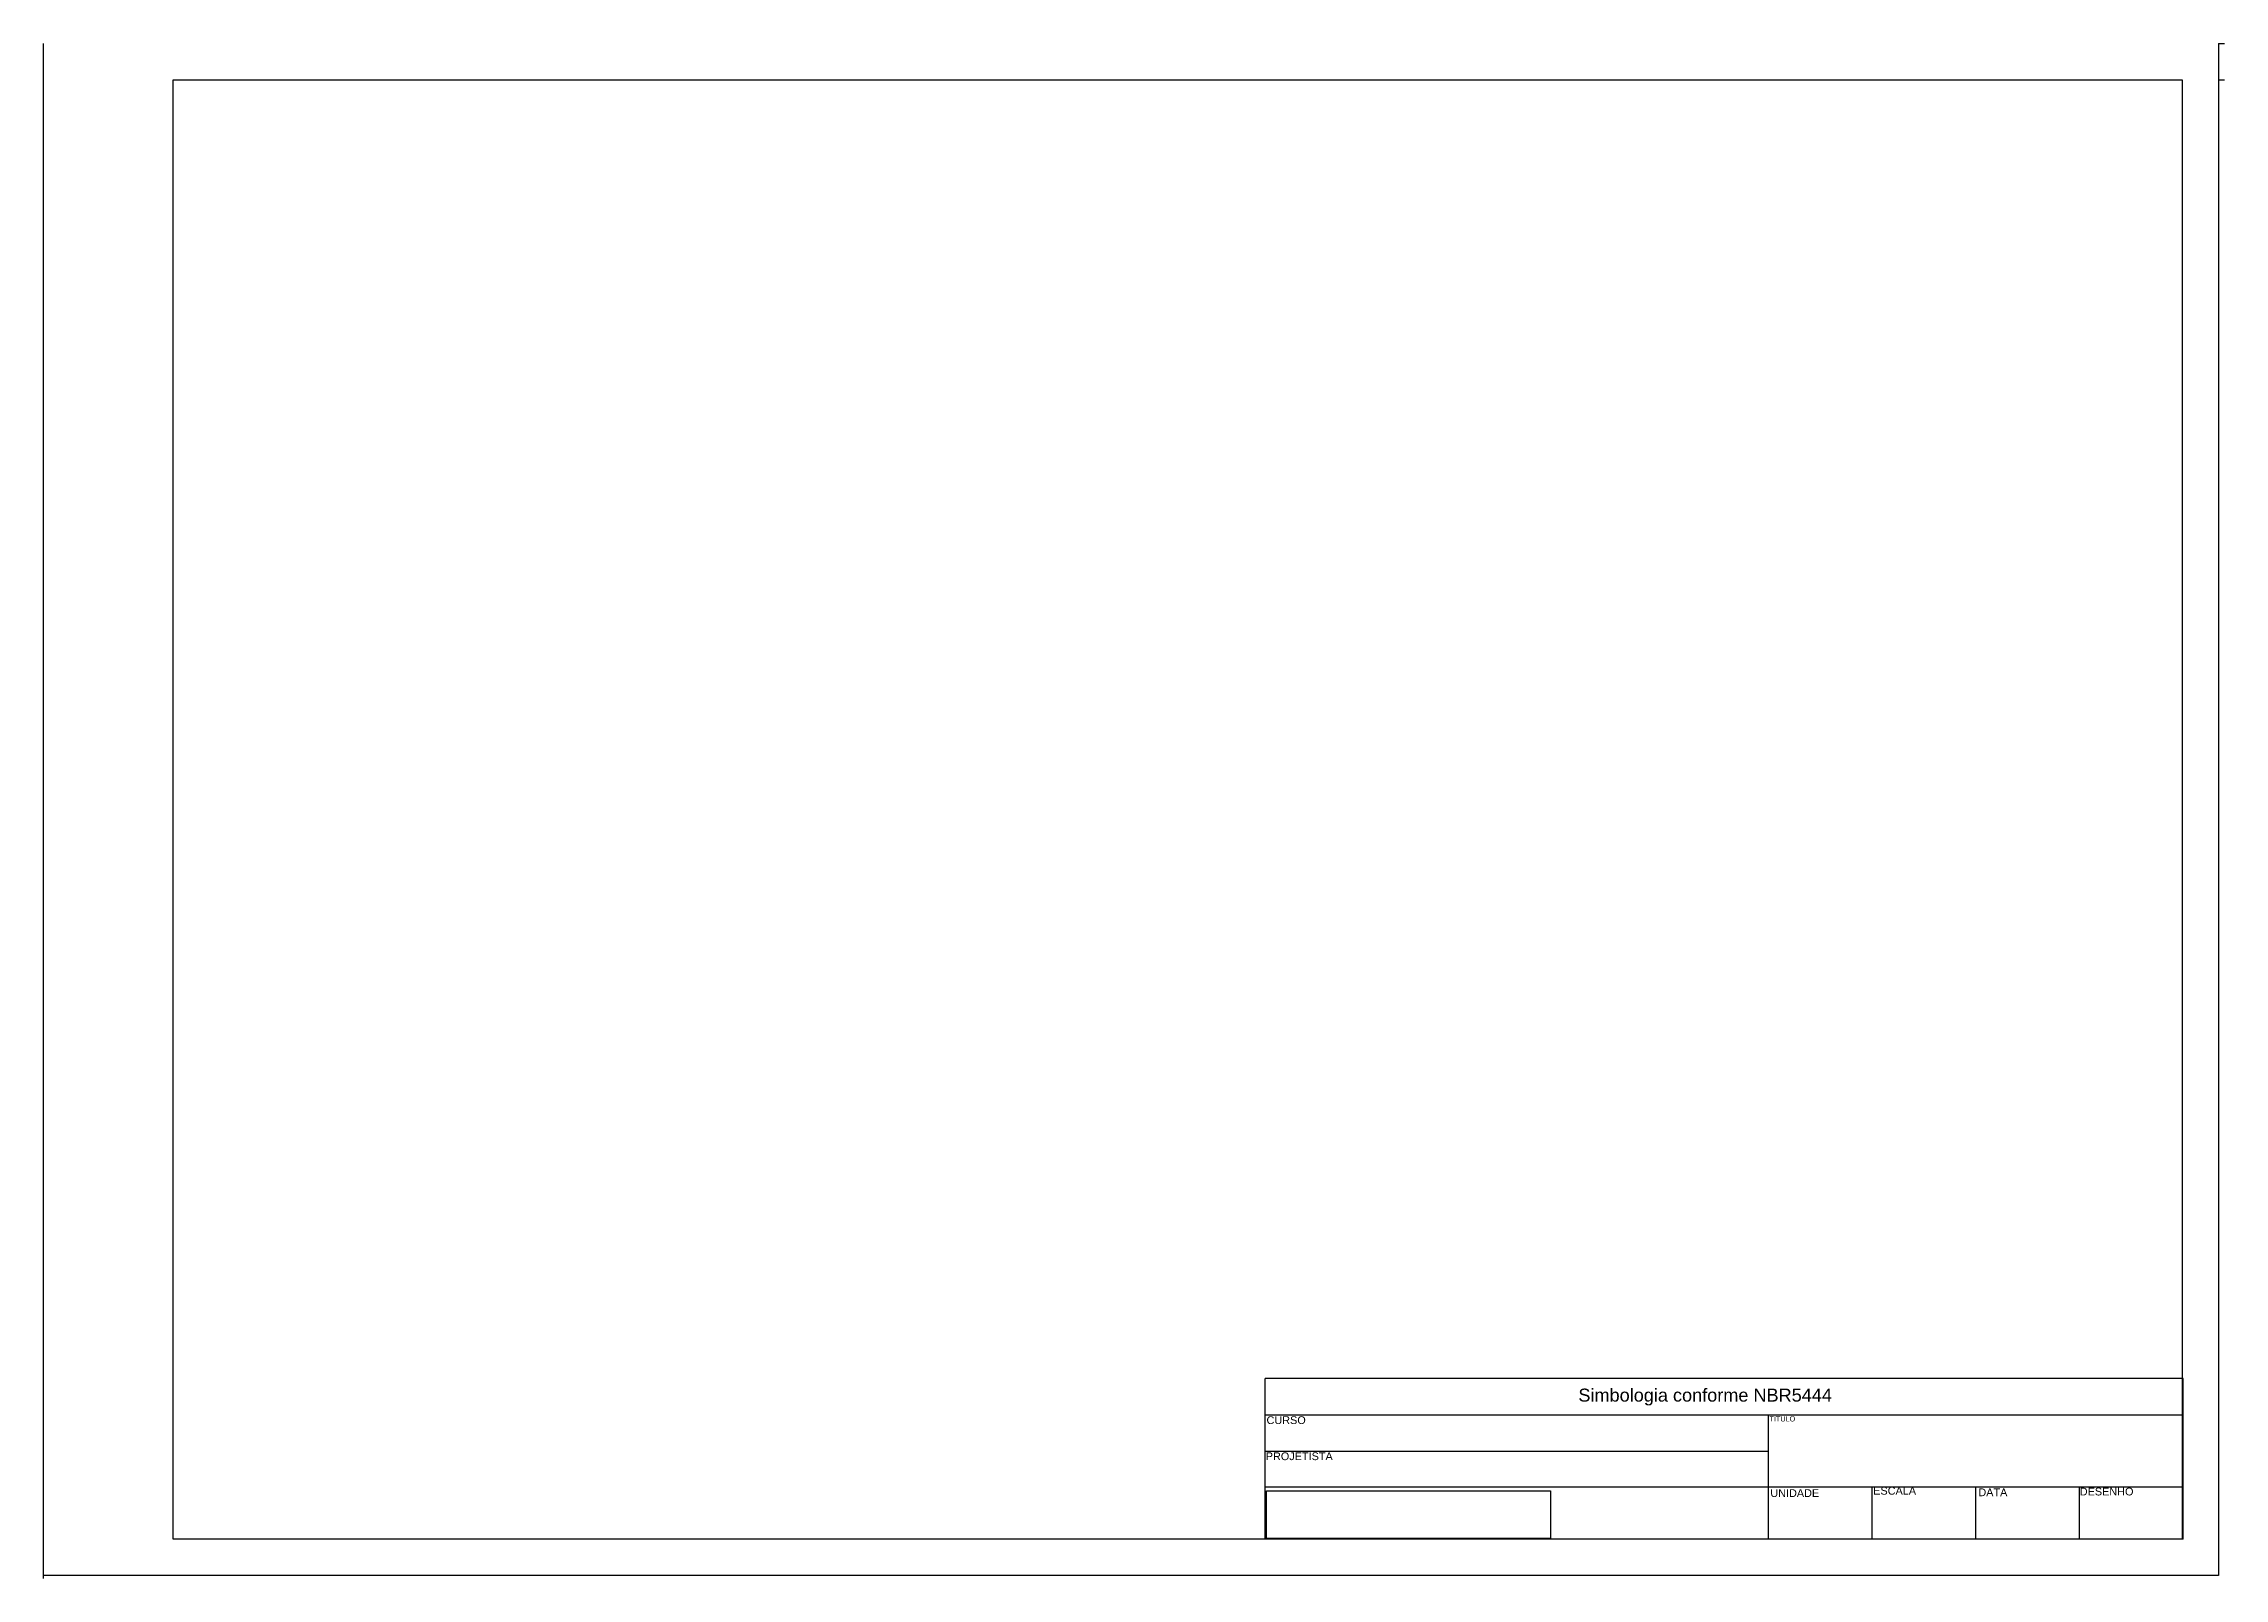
# Paper-space layout 'Layout5' of a CAD drawing. Header units: millimetres. Extents: x 0 to 421, y 0 to 296.
import ezdxf

# ---------------------------------------------------------------- set-up
doc = ezdxf.new("R2010")
doc.units = ezdxf.units.MM
doc.styles.get("Standard").update_dxf_attribs({"font": 'arial.ttf'})
picture_1 = doc.add_image_def('image1.jpg', size_in_pixel=(1903, 320))

psp = doc.layouts.new('Layout5')

# ---------------------------------------------------------------- linework, layer by layer
for p, q in [((0, 0), (0, 296.05)), ((0, 0), (0, 296.05)), ((0, 0), (0, 296.05)), ((0, 0.57), (0, 296.05)), ((0, 296.05), (0, 296.05)), ((419.56, 296.05), (419.56, 0.57)), ((419.56, 296.05), (420.69, 296.05)), ((25, 289.05), (412.56, 289.05)), ((25, 7.57), (25, 289.05)), ((412.56, 289.05), (412.56, 7.57)), ((419.56, 289.05), (420.69, 289.05)), ((412.75, 38.57), (235.63, 38.57)), ((235.63, 31.57), (235.63, 38.57)), ((412.75, 7.57), (412.75, 38.57)), ((235.63, 24.57), (235.63, 31.57)), ((235.63, 24.57), (235.63, 31.57)), ((235.63, 31.57), (332.75, 31.57)), ((332.75, 17.57), (332.75, 31.57)), ((332.75, 31.57), (412.75, 31.57)), ((235.63, 17.57), (235.63, 24.57)), ((235.63, 17.57), (235.63, 24.57)), ((235.63, 24.57), (332.75, 24.57)), ((235.63, 7.57), (235.63, 17.57)), ((235.63, 7.57), (235.63, 17.57)), ((412.75, 17.57), (235.63, 17.57)), ((332.75, 7.57), (332.75, 17.57)), ((352.75, 7.57), (352.75, 17.57)), ((372.75, 7.57), (372.75, 17.57)), ((392.75, 7.57), (392.75, 17.57)), ((412.75, 7.57), (412.75, 17.57)), ((412.56, 7.57), (25, 7.57)), ((412.75, 7.57), (235.63, 7.57)), ((412.75, 7.57), (332.75, 7.57)), ((372.75, 7.57), (352.75, 7.57)), ((392.75, 7.57), (372.75, 7.57)), ((412.75, 7.57), (392.75, 7.57)), ((412.75, 7.57), (412.75, 7.57)), ((419.56, 0.57), (0, 0.57))]:
    psp.add_line(p, q)

# ---------------------------------------------------------------- texts
at = {"attachment_point": 1}
for s, width, heights, insert, char_height in [('Simbologia conforme NBR5444', 100.5867, [0], (296.07, 36.6), 2.5), ('CURSO', 11.2586, [0], (235.91, 31.27), 1.5), ('\\pxi-4,l4;TITULO', 6.9626, [2.07], (332.94, 31.27), 1), ('PROJETISTA', 8.8884, [0], (235.76, 24.31), 1.5), ('UNIDADE', 6.5181, [0], (333.09, 17.2), 1.5), ('ESCALA', 8.1477, [0], (352.94, 17.65), 1.5), ('DATA', 6.2219, [0], (373.23, 17.35), 1.5), ('DESENHO', 7.2588, [0], (392.79, 17.5), 1.5)]:
    psp.add_mtext_dynamic_manual_height_columns(s, width=width, gutter_width=12.5, heights=heights, dxfattribs=dict(at, insert=insert, char_height=char_height))

# ---------------------------------------------------------------- pictures from other files: only their frames are drawn
image = psp.add_image(picture_1, insert=(235.9, 7.7), size_in_units=(54.81, 9.22))
image.dxf.flags = 7

doc.saveas('drawing.dxf')
